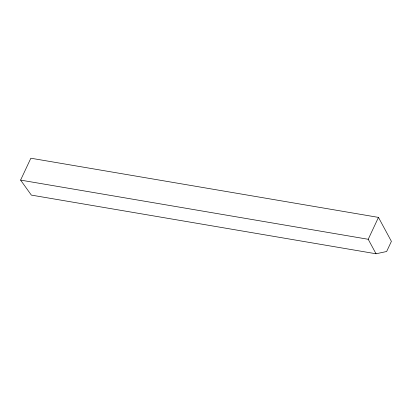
<?xml version="1.0" encoding="UTF-8"?>
<svg xmlns="http://www.w3.org/2000/svg" width="412" height="412" viewBox="0 0 412 412"><rect width="100%" height="100%" fill="white"/><g stroke="black" fill="none" stroke-linecap="round" stroke-linejoin="round"><path stroke-width="0.62" d="M20.6 180.106L30.854 158.218L378.468 217.397L391.4 241.36L386.647 251.505L376.043 253.782L31.348 195.103L20.6 180.106L368.215 239.284L376.043 253.782M368.215 239.284L378.468 217.397"/></g></svg>
